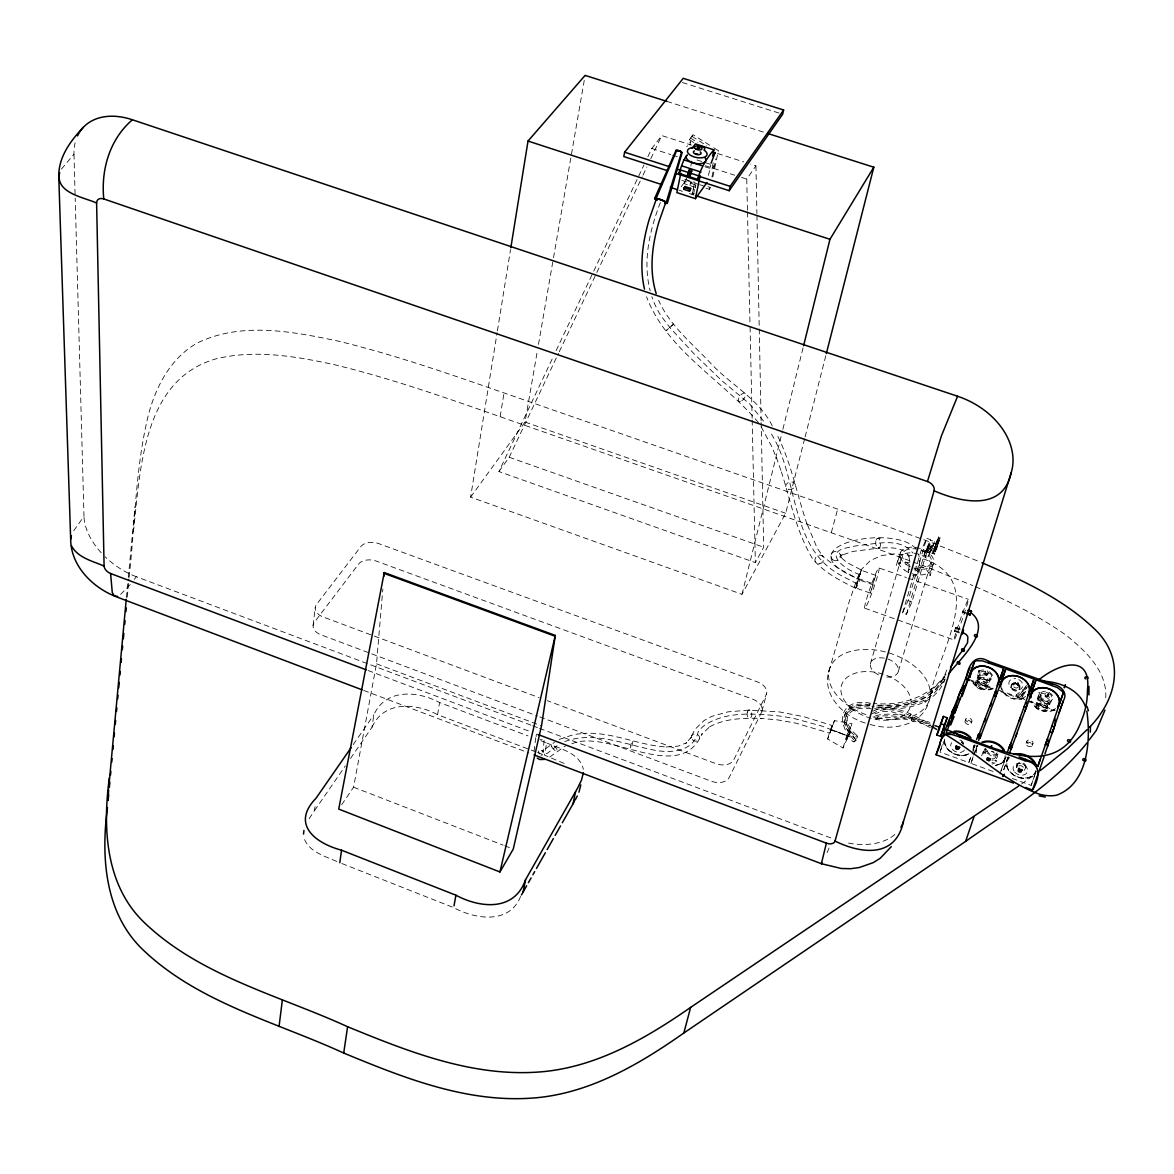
<?xml version="1.0" encoding="UTF-8"?>
<svg xmlns="http://www.w3.org/2000/svg" width="1174" height="1174" viewBox="0 0 1174 1174"><rect width="100%" height="100%" fill="white"/><g stroke="black" fill="none" stroke-linecap="round" stroke-linejoin="round"><path stroke-width="0.75" stroke-dasharray="5 3.75" d="M930.263 727.587L909.542 717.065L910.701 714.041L909.571 717.065L890.934 711.561L881.586 711.429L874.821 713.851M846.733 739.825L848.963 731.945L849.771 733.251L847.334 739.136L846.205 739.605L848.89 731.901M981.699 755.807L982.99 752.064L986.498 749.819M917.804 574.013L919.873 561.26L918.699 554.172M870.154 593.061L855.714 587.939L856.903 583.639L858.678 579.721L873.118 584.828L870.213 593.105L873.074 584.828M129.155 577.124C135.098 523.457 135.406 468.954 148.056 416.212C155.584 387.112 170.347 357.997 197.555 342.881C241.404 321.647 291.9 331.435 337.496 340.93C394.097 354.607 449.099 373.875 504.057 392.938L884.917 525.585L930.806 542.285L980.319 562.023M1105.747 697.708C1107.331 670.897 1084.981 650.381 1065.772 634.943C1037.434 615.059 1006.279 599.767 974.464 586.31M1038.741 692.366C1041.514 691.677 1035.233 697.415 1041.866 700.364C1047.399 706.675 1058.302 697.914 1049.82 693.012C1042.732 687.113 1032.357 697.943 1040.883 703.519C1047.003 710.167 1056.835 699.572 1047.179 696.05C1039.313 691.471 1032.357 703.652 1041.015 707.394C1064.099 711.224 1034.822 686.585 1036.627 706.66M341.693 804.718L353.579 787.211L376.502 663.809L382.841 588.981M126.425 597.522L128.142 579.325M128.318 577.505L135.025 506.537M127.276 597.082L128.993 578.929M133.44 531.749C140.469 469.395 142.436 379.672 216.265 358.789C255.448 349.294 296.009 356.382 334.707 364.762C390.942 378.38 445.562 397.648 500.124 416.697L878.181 549.197L923.733 565.883L972.85 585.606M1035.571 706.44C1036.833 711.738 1052.124 714.071 1046.753 704.958C1044.816 700.555 1033.502 703.754 1036.466 707.086M313.091 625.448L315.234 607.618M978.558 670.853C980.319 670.178 979.454 672.379 978.558 670.882C975.066 685.469 1003.462 681.463 988.112 670.765M309.129 818.718L314.529 810.588L315.204 805.247M944.439 739.209C943.177 750.876 958.028 758.697 968.022 754.471M350.483 758.463L372.055 727.19L373.802 714.922C385.674 688.272 417.753 690.782 439.56 702.536L528.021 735.893M804.645 438.709L785.67 513.243L741.997 594.323L470.613 497.13L497.13 332.653M497.424 330.848L510.543 249.504M535.872 751.888L437.594 714.717L439.56 702.536M918.816 570.109L919.022 568.862M919.491 565.971L919.682 564.753M500.124 416.697L504.057 392.938M470.613 497.13L525.027 422.038L537.237 351.628M538.484 344.408L553.189 259.542M553.512 257.737L585.122 75.385M564.122 763.408L544.34 755.087L546.732 742.951L539.937 740.383M689.886 145.15L690.606 141.628L686.761 146.735M695.654 187.385L684.413 183.731L685.176 180.018L698.046 184.201M686.658 177.993L684.413 183.731M690.84 166.004L692.278 158.989M690.004 185.492L690.664 182.278L692.19 182.777L691.53 185.976M692.029 193.857L694.039 193.651L692.029 193.857L694.524 183.526L696.05 184.025L695.375 187.238M692.528 193.152L694.524 183.526M693.541 194.341L695.536 184.714M708.494 175.454L710.71 164.932M704.914 166.767L711.87 168.997L713.631 160.691M705.882 188.192L709.316 189.308L710.065 185.785M711.943 176.966L715.773 158.916M712.823 176.981L718.429 150.551M912.066 555.596L894.661 553.849L881.762 555.566L870.492 560.394L861.76 569.126L857.886 576.669L849.169 601.734L829.739 668.476C819.687 694.641 844.898 718.224 868.496 723.962M535.74 737.712L534.082 750.832M544.076 740.368L543.092 752.417L542.828 750.788L554.554 742.203M741.997 594.323L782.456 431.005M782.897 429.229L803.133 347.577M1046.841 708.274C1035.659 717.886 1034.221 691.237 1047.927 702.947C1047.692 717.255 1027.323 693.878 1046.151 696.974C1060.988 708.171 1029.202 704.136 1041.514 693.599C1064.378 691.369 1041.705 712.618 1039.973 692.733M805.1 436.933L825.894 355.311M908.529 570.505L909.909 561.788L908.72 555.728M856.007 740.266C839.454 720.117 843.123 702.712 869.758 705.633C869.2 704.532 870.653 701.92 870.8 704.327M979.762 671.235C978.94 687.201 1003.359 675.402 983.959 671.249C977.472 670.926 977.164 680.098 982.946 681.859C987.026 682.989 992.793 680.23 987.041 686.262C967.185 689.285 980.818 661.96 990.768 678.748C985.353 696.123 966.114 665.922 987.437 670.501M761.926 711.385L766.49 694.01M831.295 532.673L837.678 509.032M828.727 672.174L829.739 668.476M997.093 752.769C995.831 757.098 987.041 754.075 986.674 749.672M827.655 738.989L830.282 729.817L834.494 720.631L851.972 723.683L848.259 736.392L843.064 748.014L827.655 738.989L834.494 720.631M843.064 748.014L846.792 735.276L851.972 723.683M870.374 663.736L902.366 554.422M900.487 552.44L896.026 566.103L900.443 562.757L899.313 563.212L910.907 562.39M902.557 612.931L921.179 550.43L926.668 538.279L930.586 539.629L911.919 601.939L906.416 614.296L902.557 612.931L908.074 600.589L926.668 538.279M906.416 614.296L925.127 551.809L930.586 539.629M934.592 541.596L928.37 556.711L924.143 555.243L925.259 551.545L929.485 553.027L934.592 541.596L930.38 540.128M926.007 551.164L926.418 550.254L934.783 553.174L934.387 554.084L926.007 551.164L926.8 548.992L933.609 551.369L933.198 552.279L926.389 549.902M927.034 548.874L927.416 547.612L934.225 549.975L934.621 549.08L927.827 546.702L927.034 548.874L935.399 551.78L940.139 537.604L938.584 537.061L938.173 537.956L939.743 538.499M940.139 537.604L936.412 549.491L928.062 546.585L928.854 544.413L935.634 546.791L935.238 547.686L928.443 545.323M928.37 556.711L929.485 553.027M932.816 553.541L936.544 541.64L938.099 542.183L934.387 554.084M933.227 552.631L936.544 541.64M933.844 551.237L937.556 539.35L939.127 539.893L935.399 551.78M934.24 550.342L937.556 539.35M934.856 548.948L938.584 537.061M898.418 671.102L931.378 561.92M933.286 563.916L930.057 575.862L929.911 573.704L930.146 575.187L926.286 569.273L916.938 563.931M959.114 632.903L954.477 631.26L955.797 627.312L963.531 630.056M954.477 631.26L955.797 627.312M965.41 613.371L962.342 612.285L963.649 608.367L963.34 609.101M940.535 750.333L943.309 741.719M965.072 721.232L965.791 719.06M971.147 723.433A3.229 2.025 19 0 0 967.229 720.146A3.229 2.025 19 0 0 965.953 723.433A3.229 2.025 19 0 0 971.147 723.433L971.867 721.262A3.229 2.025 19 0 0 967.948 717.974A3.229 2.025 19 0 0 966.672 721.262A3.229 2.025 19 0 0 971.867 721.262M944.674 740.222L939.978 752.05L968.829 762.586L971.015 756.012M973.202 749.423L975.403 742.848M993.087 771.465L970.913 763.364L973.114 756.775M973.657 755.131L976.959 745.255M1001.04 770.672L1005.575 757.509A15.453 11.593 21.6 0 1 995.567 765.389M1008.246 756.643L1003.154 771.435L1008.231 757.538M1012.296 778.479L1031.154 785.377L1035.938 771.523M1026.105 743.333L1026.854 741.161M1032.239 745.549L1033.003 743.377A3.273 2.04 20.2 0 0 1029.246 740.06A3.273 2.04 20.2 0 0 1027.602 743.215A3.273 2.04 20.2 0 0 1032.929 743.553M1025.812 767.576L1024.198 770.379M1048.015 695.844L1048.499 694.465A1.614 1.233 20.2 0 0 1046.724 692.645A1.614 1.233 20.2 0 0 1045.785 694.553A1.614 1.233 20.2 0 0 1048.455 694.568M1044.977 694.773L1045.476 693.379M1017.198 764.45L1016.684 767.635M1031.154 785.377L1037.258 768.207M898.448 559.25L897.494 561.862M1008.143 757.303C999.866 771.964 1024.066 785.509 1034.426 774.268M999.91 773.959L1006.147 756.79M976.416 747.559L975.755 751.404A15.453 11.593 21.6 0 1 977.81 745.226M1017.755 685.146A1.6 1.233 21 0 0 1016.009 683.224A1.6 1.233 21 0 0 1015.099 685.146A1.6 1.233 21 0 0 1017.755 685.146L1018.298 683.679M1019.311 689.05C1022.686 683.532 1011.915 679.599 1011.019 686.071M1014.776 683.972L1015.29 682.593M660.36 202.544C649.589 230.339 642.501 261.406 650.205 290.903M970.913 763.364L973.495 756.54M974.141 754.838L977.384 746.312M1005.282 758.609L1001.818 763.217L995.479 765.551M974.758 745.71L973.026 750.025M968.829 762.586L971.412 755.777M972.057 754.075L975.301 745.563M976.137 685.146C977.751 681.052 984.414 681.683 986.057 685.469M987.73 674.302L988.259 672.937M984.737 673.23L985.265 671.866M847.261 737.331L846.278 739.532M847.643 736.7L849.888 732.283M1036.745 706.88C1038.021 702.83 1046.372 703.255 1046.856 708.113M962.342 612.285L962.636 611.551L967.244 613.18M829.049 848.054L826.173 854.76M938.099 542.183L937.703 543.078L936.133 542.535M924.143 555.243L929.28 543.811L933.477 545.279M928.062 546.585L928.473 545.675L936.823 548.596M761.148 422.537L763.687 547.216L755.366 562.61L498.921 471.552L552.998 357.234M556.138 350.6L592.987 272.72M593.765 271.077L643.939 165.035M647.857 156.744L651.775 148.452L661.769 135.582L691.413 145.092M498.921 471.552L509.193 457.258L558.486 353.33M559.264 351.686L596.04 274.144M596.832 272.5L642.207 176.819M643 175.161L646.903 166.913M650.822 158.666L661.769 135.582M1022.481 696.534L1026.648 689.622M1019.516 695.36L1026.458 685.337M1020.998 695.947L1027.485 686.541M73.713 530.751L83.985 516.399L75.195 198.098M946.802 670.031C934.137 702.903 908.559 707.614 876.112 705.471M1035.116 773.373L1036.128 771.333A15.541 11.637 20.9 0 1 1015.026 775.765A15.541 11.637 20.9 0 1 1009.332 757.01M693.863 142.568L689.402 139.75L692.953 134.672L712.251 146.838M689.402 139.75L692.953 134.672M520.61 896.408C509.369 924.686 475.338 919.33 453.692 907.634L341.487 863.36M875.819 575.407L872.869 583.698L875.819 575.407L861.29 570.3L858.047 578.753L861.731 570.182L846.586 562.346L842.081 558.457L840.555 555.126L839.953 556.814L842.36 554.612L840.863 555.478L852.94 551.442L880.133 547.935L878.123 548.082C888.292 547.862 903.349 545.925 909.146 556.579L908.28 554.832M998.003 754.06L995.537 755.953L991.839 755.983M61.43 169.1L73.977 154.205A67.901 46.534 42.2 0 1 75.121 142.729M855.875 740.545C853.601 743.846 850.945 740.148 850.211 737.228C834.171 717.725 844.532 697.958 870.286 703.211M314.529 810.588L345.347 765.903M353.198 744.639L373.802 714.922M747.442 210.131L746.737 179.094L755.939 165.813L750.7 164.14M372.055 727.19C383.825 700.555 415.831 702.918 437.594 714.717M571.709 743.861C608.279 727.88 679.907 785.773 701.964 733.779L701.274 734.939L709.756 726.662L708.612 727.396C724.373 718.224 743.377 718.048 761.104 718.341L760.268 718.327L777.834 719.926L795.811 723.155L829.857 733.192L832.601 725.679L804.102 716.742L779.316 711.914L748.924 710.094L728.012 711.855L711.679 716.404L704.195 720.44L694.861 729.45L690.356 738.666L691.031 737.492L685.631 743.45L686.79 742.702L678.234 746.121L666.494 747.002L667.331 747.046C639.023 745.695 612.667 731.637 584.006 733.398M832.527 725.503L829.813 733.163M709.316 189.308L710.578 187.547L707.13 186.431M711.87 168.997L714.364 165.563L703.945 162.203M681.155 186.769L686.526 179.461M134.262 579.398L136.316 576.713L530.971 725.136M861.334 570.3L858.429 578.591L861.672 570.124M130.211 584.579L119.689 595.35M996.447 758.712L997.548 756.1L996.344 752.842M985.133 748.22L983.474 752.24L984.692 755.968M986.116 749.1L984.795 752.182L986.16 755.792M946.068 674.111C929.221 697.165 901.955 706.44 873.588 703.358M944.762 679.951C927.886 702.448 898.741 709.434 871.93 706.543M943.72 678.763L931.305 690.62A72.245 51.23 25 0 1 923.571 696.314C909.072 704.547 891.829 705.677 875.511 705.134M976.005 684.912C974.215 681.111 978.074 676.958 982.007 677.369C985.911 676.415 990.43 684.281 989.447 678.66C984.722 668.784 970.737 680.861 982.271 685.117C993.336 687.935 984.692 673.524 977.942 680.157C972.175 686.893 988.816 691.926 985.881 685.102M557.107 745.71L547.231 753.429L541.023 755.293M1025.724 691.398C1012.003 704.312 1017.755 692.205 1027.485 688.096M855.787 587.983L858.678 579.721M858.429 578.591L872.913 583.698M1026.281 687.025L1016.214 694.964L1017.11 696.197M872.253 713.719C891.081 702.331 913.401 717.358 930.424 725.752M1021.556 783.997L1034.558 774.679M995.068 762.939L992.074 764.098M549.799 756.951L565.486 745.901M559.22 739.385L574.335 734.381L584.388 733.368M873.06 711.136C892.343 701.964 913.445 715.318 930.439 723.918M993.365 762.425L991.927 762.792M564.767 741.542C593.134 731.094 622.998 743.7 650.88 749.438C667.962 753.503 692.983 753.106 698.09 732.165A89.767 46.828 24.4 0 1 704.268 725.459C725.914 711.062 753.957 713.543 778.597 715.92A120.423 54.826 20.3 0 1 796.779 719.192L821.947 726.134L848.332 736.069M876.655 718.826C894.617 714.57 913.137 721.188 930.366 725.884M875.745 715.656C893.796 711.253 912.477 717.681 929.837 722.333M987.495 750.934L983.739 753.268L983.284 757.406M975.843 685.337L974.948 684.97M915.999 548.772C893.957 522.914 779.536 546.321 858.121 578.767M880.309 538.191L877.286 538.411M993.248 760.136L991.942 760.15M869.494 707.13C844.752 704.268 837.209 720.968 856.404 737.169M869.567 705.501C843.064 702.199 835.096 721.423 855.23 738.329M871.181 708.744C846.777 705.266 838.779 720.44 857.563 735.995M876.479 707.13C901.926 708.817 933.183 705.779 943.793 678.411A385.732 261.332 21.3 0 1 944.894 676.503M874.454 708.744C900.913 710.431 933.932 708.098 945.085 679.364A1.629 1.13 29 0 1 942.825 679.086A1.629 1.13 29 0 1 942.766 677.251A1.629 1.13 29 0 1 945.041 678.029M748.924 710.094L749.893 710.109M760.503 710.255L761.339 710.27M991.957 758.859C996.022 759.446 997.68 755.249 994.613 752.872M870.257 704.84C841.127 699.469 837.957 722.318 854.628 740.867M993.776 752.182L991.399 751.419M870.081 724.373C892.064 731.651 923.835 725.312 929.529 699.44C935.957 654.167 991.766 579.677 920.768 558.09M930.512 724.211C914.355 719.486 897.494 714.511 880.485 716.155A25.637 10.61 13.2 0 0 876.2 717.241M682.388 82.518L779.198 113.115M666.861 101.375L764.245 132.354M717.578 153.5L743.729 161.895M697.004 159.972L702.213 161.645M651.775 148.452L670.78 154.586M672.497 155.144L677.677 156.817M705.31 165.725L734.66 175.19M741.557 177.421L746.737 179.094M684.765 179.182L695.081 182.528M699.645 184.714L704.473 186.284M681.756 180.356L695.536 184.832M678.998 190.173L682.461 191.303M689.402 193.563L694.612 195.266M830.282 729.817L846.792 735.276M937.16 540.245L938.73 540.788M927.445 547.964L935.795 550.885M921.179 550.43L925.127 551.809M525.027 422.038L785.67 513.243M879.091 567.981A21.381 1.658 -70.6 0 1 869.215 599.811A21.381 1.658 -70.6 0 1 867.366 596.407A21.381 1.658 -70.6 0 1 879.091 567.981L906.475 577.564M908.192 578.166L968.374 599.327M509.193 457.258L763.687 547.216M908.074 600.589L911.919 601.939M955.475 628.061L960.127 629.704M954.785 630.511L962.519 633.256M864.856 608.235L954.124 639.977M991.194 755.821L986.806 752.798L985.25 748.645M968.829 679.364L993.409 688.184M998.707 690.077L1025.063 699.528M1028.747 700.849L1055.221 710.343M971.338 681.125L993.718 689.138M1000.6 691.618L1024.697 700.247M1026.428 700.863L1053.959 710.74M370.823 634.782L323.202 616.996A14.015 9.069 6.5 0 1 316.554 604.405L360.932 546.468A13.56 8.526 7.4 0 1 378.762 543.621L757.171 681.786A14.044 9.084 15.2 0 1 766.182 694.773L733.75 759.842A14.514 9.715 15.1 0 1 715.758 763.599L547.289 700.673M374.242 636.059L539.071 697.605M368.372 652.597L321.016 634.826A13.941 9.098 6.4 0 1 314.412 622.22L358.628 564.019A13.486 8.556 7.3 0 1 376.37 561.128L752.681 699.146A13.971 9.113 15.2 0 1 761.603 712.148L729.215 777.423A14.426 9.744 15.2 0 1 711.297 781.224L538.91 716.566M371.776 653.874L537.281 715.949M376.502 663.809L541.508 725.826M532.688 725.781L537.824 727.719M539.541 728.364L832.953 838.72M368.064 670.501L529.43 731.285M537.56 752.534L544.34 755.087M363.691 690.429L528.916 752.974M546.732 742.951C560.042 748.88 579.765 752.857 583.375 769.337M353.579 787.211L503.059 845.133M504.761 845.794L509.854 847.775M336.791 861.496C324.684 856.037 308.351 851.678 303.831 837.59M991.957 751.316L993.659 752.152M831.867 729.788L848.259 736.392M859.867 574.438C847.584 571.386 820.391 552.338 848.347 547.51A76.589 12.122 0.4 0 1 858.942 545.411C876.347 544.09 900.091 536.929 912.77 552.895M857.211 583.86L842.418 576.258A31.947 5.503 27.5 0 1 834.846 571.709C788.869 541.566 798.247 474.12 769.865 431.577M859.207 579.648A4.667 1.071 -64.8 0 0 855.391 585.518A4.667 1.071 -64.8 0 0 857.02 586.413A4.667 1.071 -64.8 0 0 859.207 579.648L837.311 567.746L822.079 555.698L823.165 556.784L817.06 547.92L806.494 522.503L806.964 523.824C796.588 493.77 791.203 461.837 776.352 433.441M855.2 588.071C839.645 580.338 823.253 572.149 812.276 558.237C796.442 531.807 790.601 500.99 781.444 471.933M1016.273 694.949L1017.33 696.035M713.733 147.777L718.18 150.595M691.956 136.375L706.792 145.737M690.4 138.048L697.84 142.744M855.993 739.928L853.278 741.821M1017.579 696.343L1018.284 697.341M758.448 422.596C722.788 379.994 667.17 351.011 646.536 296.787M763.555 421.07L749.599 403.9L721.438 380.317L694.318 354.108L669.752 327.458L660.698 315.395A84.601 81.901 64.3 0 1 651.849 296.67M986.938 684.413C985.294 678.983 974.126 681.36 975.623 684.691C976.9 690.87 989.579 691.633 986.996 684.559M761.163 426.822L771.391 445.782L776.762 458.594M772.301 425.913C759.064 399.277 731.666 385.351 711.84 364.498C693.056 344.202 670.016 326.123 658.614 300.28M539.277 753.884L538.455 750.89M776.322 457.332L781.884 473.225M830.957 556.021L831.265 557.767M73.977 154.205L75.136 196.278M747.486 211.966L750.025 325.183M750.069 327.018L752.123 418.326M752.167 420.16L755.366 562.61M755.939 165.813L756.907 213.492M756.936 215.326L759.211 327.179M759.255 329.013L761.119 420.703M914.164 569.008A4.975 3.405 16.7 0 1 917.98 573.499A4.975 3.405 16.7 0 1 912.785 575.686M908.412 572.266A4.975 3.405 16.7 0 1 909.835 569.214M961.374 741.836A4.535 3.405 22.4 0 1 963.091 744.169M959.862 739.943A4.535 3.405 22.4 0 1 963.575 743.92M974.097 745.343A15.394 11.564 22.4 0 1 972.747 750.494M968.11 754.31A15.394 11.564 22.4 0 1 952.143 752.637A15.394 11.564 22.4 0 1 944.336 740.148M993.204 688.727A14.88 11.417 21.8 0 1 971.5 680.949M993.028 688.111A14.411 11.05 21.8 0 1 971.485 679.423M968.858 753.679A14.895 11.197 22.4 0 1 952.319 752.666A14.895 11.197 22.4 0 1 944.85 739.488M973.51 745.578A14.895 11.197 22.4 0 1 973.07 748.704M964.441 750.069A7.44 5.577 22.4 0 1 954.609 751.184A7.44 5.577 22.4 0 1 951.659 742.702M961.491 742.188A7.44 5.577 22.4 0 1 963.663 744.081M1054.736 709.786A15.027 11.491 20.2 0 1 1031.095 701.304M1055.543 708.509A14.543 11.109 20.2 0 1 1031.638 700.981M1035.835 770.467A15.042 11.256 20.9 0 1 1015.73 776.043A15.042 11.256 20.9 0 1 1009.625 757.597M1016.933 767.444A4.593 3.434 20.9 0 1 1019.047 763.54A4.593 3.434 20.9 0 1 1024.667 765.36A4.593 3.434 20.9 0 1 1024.462 769.865M1023.405 763.115A4.579 3.434 20.9 0 1 1024.476 769.102M1017.154 766.108A4.579 3.434 20.9 0 1 1021.409 762.469M1018.9 766.006A2.92 2.187 20.9 0 1 1023.39 767.444M1023.743 698.295A14.939 11.447 21 0 1 1001.011 688.081M1005.164 755.616A14.954 11.226 21.6 0 1 995.303 765.287M976.269 752.769A14.954 11.226 21.6 0 1 978.118 745.769M1025.709 696.446A14.47 11.08 21 0 1 1011.709 697.767A14.47 11.08 21 0 1 1001.554 687.788M1018.783 679.585A7.205 5.518 21 0 1 1020.646 689.109A7.205 5.518 21 0 1 1009.332 685.528A7.205 5.518 21 0 1 1015.642 678.601M894.867 834.479A63.235 41.237 23.9 0 1 847.657 842.917M136.316 576.713A59.126 36.643 36.6 0 1 105.19 556.843M101.213 552.763A59.126 36.643 36.6 0 1 83.985 516.399M542.168 739.649A4.402 3.214 14.5 0 1 540.011 739.649M536.21 736.582A4.402 3.214 14.5 0 1 537.046 734.043M865.898 714.628A52.243 32.931 17.2 0 1 842.125 654.769A52.243 32.931 17.2 0 1 927.24 681.463A52.243 32.931 17.2 0 1 873.133 716.888M878.504 674.859A14.514 9.069 17.1 0 1 874.747 658.908A14.514 9.069 17.1 0 1 897.596 666.538A14.514 9.069 17.1 0 1 884.037 676.708M909.571 564.723A14.998 8.849 16.6 0 1 907.913 549.344A14.998 8.849 16.6 0 1 930.923 558.398A14.998 8.849 16.6 0 1 915.206 566.939M632.933 741.293C630.027 756.936 629.015 743.538 632.933 741.293M911.435 720.631L912.081 717.534L911.45 720.513M673.582 324.083L665.937 330.863L673.582 324.127M840.76 555.053L840.437 556.065L840.76 555.053M542.843 750.846L541.463 750.67L543.518 751.771L542.77 750.846M841.391 557.694L840.217 554.407L841.391 557.694M930.057 690.65A1.629 1.086 46.4 0 0 932.42 691.809A1.629 1.086 46.4 0 0 931.437 689.387A1.629 1.086 46.4 0 0 930.057 690.65M856.242 738.285A1.658 0.836 -43 0 0 857.622 736.054A1.658 0.836 -43 0 0 855.318 737.155A1.658 0.836 -43 0 0 856.242 738.285M923.733 700.276A1.644 0.851 56 0 0 925.684 702.081A1.644 0.851 56 0 0 925.097 699.689A1.644 0.851 56 0 0 923.733 700.276M874.879 716.83A1.644 1.262 67.7 0 0 876.787 718.782A1.644 1.262 67.7 0 0 876.949 716.111A1.644 1.262 67.7 0 0 874.879 716.83M1019.883 696.387A1.6 0.998 23.3 0 0 1022.451 696.622A1.6 0.998 23.3 0 0 1020.661 694.847A1.6 0.998 23.3 0 0 1019.883 696.387M741.807 400.818A5.063 2.421 -52.8 0 0 745.197 393.422A5.063 2.421 -52.8 0 0 738.93 397.707A5.063 2.421 -52.8 0 0 741.807 400.818M788.84 489.323A4.901 3.654 -14.7 0 0 795.282 484.51A4.901 3.654 -14.7 0 0 787.461 483.13A4.901 3.654 -14.7 0 0 788.84 489.323M819.76 563.769A4.696 4.094 -43.6 0 0 822.945 556.476A4.696 4.094 -43.6 0 0 815.328 558.237A4.696 4.094 -43.6 0 0 819.76 563.769M832.894 559.881A4.799 4.711 1 0 0 840.511 556.608A4.799 4.711 1 0 0 833.834 551.765A4.799 4.711 1 0 0 832.894 559.881M875.848 540.935A4.931 2.421 84.9 0 0 878.607 548.126A4.931 2.421 84.9 0 0 880.03 540.568A4.931 2.421 84.9 0 0 875.848 540.935M957.94 631.289A21.543 0.895 -70.6 0 0 968.433 599.4A21.543 0.895 -70.6 0 0 957.338 628.295A21.543 0.895 -70.6 0 0 957.94 631.289M1014.732 772.184A7.514 5.621 20.9 0 0 1027.177 772.389A7.514 5.621 20.9 0 0 1019.047 763.452A7.514 5.621 20.9 0 0 1014.732 772.184M1012.223 688.419A4.402 3.375 21 0 0 1019.531 688.419A4.402 3.375 21 0 0 1014.747 683.121A4.402 3.375 21 0 0 1012.223 688.419M1011.885 689.314A4.402 3.375 21 0 0 1019.193 689.329A4.402 3.375 21 0 0 1014.409 684.031A4.402 3.375 21 0 0 1011.885 689.314M1013.749 686.878A2.803 2.143 21 0 0 1018.401 686.878A2.803 2.143 21 0 0 1015.349 683.517A2.803 2.143 21 0 0 1013.749 686.878M985.588 673.04A1.585 1.218 21.7 0 0 988.214 673.04A1.585 1.218 21.7 0 0 986.483 671.117A1.585 1.218 21.7 0 0 985.588 673.04M985.059 674.404A1.6 1.218 21.8 0 0 987.686 674.404A1.6 1.218 21.8 0 0 985.955 672.482A1.6 1.218 21.8 0 0 985.059 674.404M1015.613 683.767A1.6 1.233 21 0 0 1018.269 683.782A1.6 1.233 21 0 0 1016.523 681.859A1.6 1.233 21 0 0 1015.613 683.767M1045.286 695.947A1.614 1.233 20.2 0 0 1047.971 695.947A1.614 1.233 20.2 0 0 1046.225 694.025A1.614 1.233 20.2 0 0 1045.286 695.947M1026.839 745.373A3.258 2.04 20.2 0 0 1032.166 745.725A3.258 2.04 20.2 0 0 1028.497 742.232A3.258 2.04 20.2 0 0 1026.839 745.373M551.795 746.869A4.344 1.379 48.7 0 0 557.063 751.301A4.344 1.379 48.7 0 0 553.981 745.754A4.344 1.379 48.7 0 0 551.795 746.869M692.264 739.547A4.241 3.61 20.9 0 0 699.381 739.18A4.241 3.61 20.9 0 0 694.788 733.823A4.241 3.61 20.9 0 0 692.264 739.547M747.398 712.031A4.138 2.363 88.3 0 0 749.526 718.283A4.138 2.363 88.3 0 0 751.492 712.119A4.138 2.363 88.3 0 0 747.398 712.031M904.259 569.933A17.375 10.287 16.6 0 0 931.833 568.891A17.375 10.287 16.6 0 0 909.454 552.881A17.375 10.287 16.6 0 0 904.259 569.933M905.932 564.239A17.405 10.273 16.6 0 0 933.535 563.226A17.405 10.273 16.6 0 0 911.127 547.216A17.405 10.273 16.6 0 0 905.932 564.239M851.297 708.171A36.086 22.878 17.3 0 0 909.967 707.951A36.086 22.878 17.3 0 0 866.735 671.557A36.086 22.878 17.3 0 0 851.297 708.171"/><path stroke-width="1.5" d="M83.134 127.526C70.528 140.821 58.656 156.905 58.744 176.041L70.66 539.204C70.778 565.765 92.335 587.352 115.888 596.612L361.988 689.784M666.113 202.764L681.566 152.297L680.788 151.622M667.375 203.219L682.167 152.517L680.597 151.519M695.595 153.545L698.222 154.396M1090.323 732.18L1090.426 726.486M996.447 760.987L995.244 760.488M108.008 800.477L108.639 789.955M108.844 786.448L126.249 599.342M383.927 576.214L384.236 572.56L555.302 635.428L541.508 725.826L513.258 849.096L499.933 871.959L338.728 809.091L384.236 572.56M109.373 777.687C102.564 827.846 105.352 885.255 144.285 922.559C200.402 976.21 278.81 995.288 347.607 1026.722C407.084 1051.126 469.453 1075.971 534.977 1072.258C592.753 1069.265 644.262 1039.636 690.635 1007.38L1018.68 786.066M107.48 807.448C100.964 856.609 104.574 912.506 142.289 949.135C197.716 1002.655 275.523 1021.732 343.703 1053.049C402.579 1077.365 464.39 1102.122 529.342 1098.277C586.809 1095.137 637.878 1065.317 683.826 1033.017L965.6 841.42C1007.938 811.293 1054.252 783.939 1087.036 742.834M108.14 800.36L108.654 794.915M109.329 787.651L109.842 782.207M110.532 774.957L110.87 771.318M111.721 762.249L112.073 758.609M112.924 749.54L113.262 745.916M114.113 736.832L114.465 733.207M115.316 724.138L115.654 720.498M116.505 711.429L116.857 707.79M117.708 698.721L118.046 695.096M118.735 687.832L119.249 682.388M119.924 675.123L120.276 671.499M121.127 662.415L121.465 658.79M122.316 649.721L122.668 646.082M123.343 638.832L123.857 633.388M124.723 624.304L125.06 620.679M125.912 611.61L126.249 607.971M303.508 834.068L303.963 830.414M279.06 1026.458L282.347 1000.028M339.8 862.699L341.517 850.196C314.881 843.049 290.785 824.119 316.114 798.129L351.129 747.603M1064.319 687.597L1065.449 684.765L1064.348 687.612M343.703 1053.049L347.607 1026.722M510.837 247.699L528.021 141.056L585.122 75.385L666.861 101.375M454.015 905.858L455.908 895.204L341.517 850.196M1048.279 744.081L1047.736 746.15M580.807 784.922L578.943 792.201M583.375 772.771L581.512 780.035L577.784 787.739L525.541 879.752C514.491 911.523 480.43 908.368 455.908 895.204M675.622 173.341L729.186 190.702L782.662 114.201L783.616 110.004L683.224 78.32L624.612 152.209L623.79 156.553L666.993 170.553M980.936 734.484L979.982 738.167L977.913 737.331L978.822 733.691L976.563 739.605M521.432 894.97L523.076 892.108L525.541 879.752M690.928 174.016A1.702 0.836 11.4 0 0 688.668 173.503A1.702 0.836 11.4 0 0 688.184 174.574L687.142 175.983L678.821 173.297C681.346 167.31 682.681 160.809 686.717 155.511M680.817 173.194L676.855 192.609L695.39 198.655L707.012 182.469M683.811 189.337L684.97 186.519L690.635 188.354L690.283 190.085L689.476 191.186L683.811 189.337L684.97 186.519M687.142 175.983L688.933 170.934A1.702 0.836 11.4 0 1 689.593 169.834A1.702 0.836 11.4 0 1 691.882 170.582A1.702 0.836 11.4 0 1 690.987 171.595L689.197 176.658L697.517 179.358L700.188 175.689L695.39 198.655M688.184 174.574L688.933 170.934M690.488 174.031L690.987 171.595M689.476 191.186L690.635 188.354M697.517 179.358C700.878 168.572 706.176 158.666 713.895 149.846L695.39 143.903L692.132 148.247M562.317 822.769L573.015 803.867L575.583 791.687M711.077 163.186L715.171 152.517L712.589 156.069L713.895 149.846M729.186 190.702L730.125 186.343L783.616 110.004M977.913 737.331L978.338 736.421M1054.81 725.062L1053.709 728.775M70.66 539.204L71.467 535.682M979.967 738.226L995.978 696.167M499.933 871.959L555.302 635.428M803.574 345.802L829.959 239.291L873.808 167.207L767.723 133.469M952.129 712.163L952.642 710.622L952.378 711.679M826.349 353.535L873.808 167.207M683.826 1033.017L690.635 1007.38M991.722 746.517C992.25 742.951 989.08 751.243 991.458 747.266M59.683 172.637C54.84 192.771 83.237 197.115 96.606 202.97A8.365 5.65 41.9 0 1 103.767 198.934L927.46 481.516A8.908 6.574 23 0 1 934.078 490.776C960.875 502.443 1002.889 511.703 1011.166 472.784A72.157 54.107 22.7 0 0 957.588 396.254L132.413 119.777A67.901 46.534 42.2 0 0 77.513 135.891M970.37 613.342L971.529 611.302M1011.166 472.784L903.422 821.58C895.777 858.018 861.599 854.202 835.022 841.054A7.792 4.989 24.1 0 1 826.393 843.152L821.36 863.697L841.215 868.481L850.636 868.716L859.353 867.513L873.192 862.655L880.192 858.311L891.301 846.63M927.46 481.516L941.328 436.126L957.588 396.254M1047.986 745.343L1045.432 744.345M835.022 841.054L934.078 490.776M1009.082 748.176L1010.036 745.006L1007.263 752.578M1012.12 745.828L1009.391 753.356M966.936 613.914L970.003 615L971.324 611.067L968.256 609.996M936.837 735.012L943.368 716.419L947.154 717.784L940.623 736.392L936.837 735.012L939.699 727.895M940.213 726.251L943.368 716.419M940.623 736.392L947.154 717.784M1013.558 783.102L936.104 754.765L941.46 738.784L944.762 734.939M1044.919 753.884L1063.248 701.039C1068.575 692.543 1060.254 685.249 1052.183 683.972L988.713 661.358C974.435 652.524 967.64 666.685 966.173 679.276L969.621 680.509M999.94 679.629L1003.741 668.27L982.462 660.859L974.89 660.713L962.122 696.27M999.793 686.834L1005.766 668.989L1033.971 679.042L1028.38 695.257M965.6 841.42L973.98 816.796M1025.606 787.505L1032.489 790.029L1044.053 756.834M1029.862 697.605L1036.011 679.775L1057.363 687.568L1063.497 692.322L1037.875 766.49L1032.386 761.985L1019.135 756.892M1037.743 766.329L1040.135 759.402M1052.462 732.4L1053.65 728.966M1053.005 730.8L1053.357 729.788M656.383 198.876L649.281 219.156C642.633 241.727 639.214 265.955 644.482 289.186M665.585 202.941L658.996 221.666C652.142 244.838 648.826 270.152 656.207 293.632M995.082 692.264L1003.741 668.27M997.137 692.998L1005.766 668.989M1025.416 703.138L1033.971 679.042M1025.122 703.96L1009.214 747.838M1032.489 790.029C1039.562 778.553 1042.028 763.085 1025.093 760.752L1025.621 759.255M1051.684 685.367L1052.183 683.972M958.85 695.287L959.158 694.406M994.892 692.807L978.94 734.821M996.931 693.541L996.051 695.991M1027.089 704.958L1026.399 706.88M1058.684 705.853L1063.497 692.322M959.202 694.304L960.479 691.134M1059.124 712.589L1063.248 701.039M958.674 695.8L957.808 698.075M1045.33 744.698L1047.34 739.062M1036.011 679.775L1025.005 711.151M1011.313 748.601L1026.34 707.071L1024.212 706.499M1015.686 736.92L1016.933 733.486M1009.875 746.473L1011.122 743.039M1019.223 720.719L1020.47 717.285M1011.24 748.777L1010.975 749.511L1012.076 745.974L1009.963 745.211M978.661 740.368L980.921 734.454M984.37 721.716L985.676 718.312M990.21 706.396L991.502 702.977M994.099 696.167L996.036 691.06M945.906 734.44L951.806 734.469L959.275 736.817L959.848 735.35L967.89 738.27M988.185 662.723L988.713 661.358M952.569 710.842L955.284 711.752L974.89 660.713M950.72 725.004L954.066 716.551M939.89 743.01L969.929 667.683M936.104 754.765L940.11 744.698M947.462 726.251L949.472 721.218M950.808 717.857L954.154 709.463M955.489 706.117L958.82 697.723M961.506 691.016L963.502 685.983M955.166 712.031L954.697 713.161L956.737 706.352L946.097 733.119L951.234 732.781M971.324 611.067L971.015 611.801L967.948 610.729M970.003 615L970.296 614.266L967.244 613.18M952.686 710.519L953.127 709.566M1104.939 710.167L1096.355 730.345L1089.105 740.06M655.855 199.052L676.664 150.536L677.706 150.492M654.593 198.597L676.063 150.316L677.912 150.536M575.231 799.92L577.256 796.016M970.942 612.256L971.47 611.361M573.015 803.867L574.482 801.226M523.076 892.108L526.642 885.798M528.417 882.643L531.103 877.917M532.879 874.777L534.669 871.622M536.445 868.466L545.367 852.706M547.157 849.565L553.394 838.529M555.185 835.374L560.526 825.924M1003.227 775.647L1002.743 776.484L1004.298 774.238M689.197 176.658L690.239 175.234M678.821 173.297L680.627 170.876M1089.677 727.088C1117.193 698.985 1125.646 658.805 1094.931 629.381C1062.998 598.711 1022.099 580.088 981.948 562.728M822.211 863.051L821.639 863.8L534.023 754.911M962.988 650.088L967.552 642.794L967.875 637.115A5.577 4.006 36.4 0 0 966.055 634.474L962.724 632.404M132.413 119.777C109.608 139.295 100.876 169.731 103.767 198.934M948.93 673.509C960.244 658.908 993.292 629.469 970.81 612.667M1087.095 729.597L1067.753 748.469L1040.325 770.54M1039.225 679.541C1058.185 663.97 1091.864 652.641 1087.432 690.635A173.018 113.819 17.7 0 1 1082.164 718.811C1059.021 786.741 988.831 745.108 944.366 728.849M544.531 759.417L539.791 759.505L537.266 758.169M117.649 596.377L114.406 596.04L112.278 592.562L110.591 573.514A7.279 4.432 36.5 0 1 104.09 566.059C92.526 561.069 77.807 557.797 71.453 545.793M1042.806 681.169C1059.829 681.903 1079.244 689.402 1085.422 706.704M1039.137 795.855L1045.33 797.058M952.995 733.134L954.873 733.647M677.882 150.389L678.777 150.786M678.161 150.463L678.998 150.859M683.547 159.752L702.243 165.783M682.27 166.018L700.937 172.064M679.57 169.658L687.891 172.343M689.945 173.018L698.281 175.718M624.612 152.209L669.591 166.752M676.503 168.997L679.966 170.113M698.985 176.276L730.125 186.343M684.163 187.605L689.842 189.454M528.021 141.056L661.637 184.538M670.31 187.356L677.251 189.616M696.343 195.823L829.959 239.291M934.9 725.62L939.523 727.161M956.825 734.278L958.835 734.983M678.968 150.712L680.7 151.417M1001.466 674.214L1003.506 674.947M1031.799 685.044L1033.839 685.777M1000.16 677.824L1002.2 678.557M1030.493 688.668L1032.548 689.402M995.185 691.985L997.225 692.719M1025.518 702.859L1027.573 703.593M993.864 695.61L995.919 696.343M959.701 692.953L962.181 693.849M1051.757 726.09L1054.296 727M957.661 698.442L960.2 699.366M1049.805 731.666L1052.388 732.591M978.793 733.911L980.892 734.675M978.382 734.821L980.481 735.584M1009.596 746.15L1011.709 746.928M1009.273 747.647L1011.372 748.41M940.506 723.522L944.307 724.901M959.275 736.817L1025.093 760.752M383.649 573.206L554.803 636.117M679.262 150.815L680.142 151.167M110.591 573.514L366.361 669.855M538.015 734.513L826.393 843.152M680.172 151.314L680.964 151.549M931.642 726.427L936.764 729.45M676.811 151.035L676.063 150.316M942.194 732.752C975.873 751.316 1003.036 781.312 1039.621 794.284A45.654 28.147 38.8 0 0 1056.6 795.194C1088.401 783.572 1090.925 739.958 1086.845 711.077M1087.021 706.454L1088.401 710.725M96.606 202.97L104.09 566.059M1088.944 686.423L1088.958 694.92M700.247 151.916A3.904 1.908 11.4 0 1 699.792 154.513A3.904 1.908 11.4 0 1 694.48 153.603A3.904 1.908 11.4 0 1 694.436 150.918M697.796 146.178A4.226 2.069 11.4 0 1 702.859 146.75A4.226 2.069 11.4 0 1 704.532 149.421L704.033 150.111A10.008 4.901 11.4 0 1 703.197 157.551A10.008 4.901 11.4 0 1 688.536 153.691A10.008 4.901 11.4 0 1 694.083 147.498M704.972 157.786A9.994 4.916 11.4 0 1 695.815 163.48A9.994 4.916 11.4 0 1 687.304 154.909M975.051 636.66A1.6 1.145 26.4 0 1 974.992 634.694A1.6 1.145 26.4 0 1 977.34 635.794A1.6 1.145 26.4 0 1 975.858 637.042M957.382 663.075A1.614 1.042 39.8 0 1 958.175 661.666A1.614 1.042 39.8 0 1 960.009 663.31A1.614 1.042 39.8 0 1 958.586 664.161M962.093 650.748A1.614 1.086 38.8 0 1 962.225 648.796A1.614 1.086 38.8 0 1 964.382 650.279A1.614 1.086 38.8 0 1 962.841 651.262M1067.797 741.41A1.673 1.189 38 0 1 1068.472 739.635A1.673 1.189 38 0 1 1070.527 741.278A1.673 1.189 38 0 1 1068.927 742.306M1085.803 678.924A1.614 1.145 -5.9 0 1 1085.084 677.339A1.614 1.145 -5.9 0 1 1087.432 676.884A1.614 1.145 -5.9 0 1 1087.667 678.557M1083.485 760.752A1.644 1.203 15.5 0 1 1083.309 758.8A1.644 1.203 15.5 0 1 1085.818 759.446A1.644 1.203 15.5 0 1 1084.805 761.09M950.47 667.228A385.732 261.332 21.3 0 1 962.944 650.073M665.012 203.058A5.092 1.115 21.7 0 0 664.029 201.121A5.092 1.115 21.7 0 0 657.778 198.802A5.092 1.115 21.7 0 0 657.073 200.108A5.459 0.925 20.1 0 1 657.323 198.92A5.459 0.925 20.1 0 1 664.337 201.341A5.459 0.925 20.1 0 1 665.086 202.941M958.953 747.823A4.535 3.405 22.4 0 1 957.368 747.368M959.877 747.398A2.891 2.172 22.4 0 1 956.032 746.004M954.286 731.197A15.394 11.564 22.4 0 1 971.133 738.064M970.282 677.354A14.88 11.417 21.8 0 1 987.51 666.891A14.88 11.417 21.8 0 1 997.078 685.821M970.751 674.889A14.411 11.05 21.8 0 1 988.185 667.199A14.411 11.05 21.8 0 1 997.401 684.427M954.33 731.872A14.895 11.197 22.4 0 1 969.68 737.448M1021.483 769.572A1.673 1.247 20.9 0 1 1019.091 768.368M1021.938 769.572A1.673 1.247 20.9 0 1 1019.824 770.496A1.673 1.247 20.9 0 1 1019.003 768.383M958.644 746.913A1.658 1.247 22.4 0 1 956.913 746.048M959.407 747.28A1.658 1.247 22.4 0 1 957.441 747.765A1.658 1.247 22.4 0 1 956.34 746.033M1013.881 754.456A15.541 11.637 20.9 0 1 1036.275 765.683M1030.361 697.738A15.027 11.491 20.2 0 1 1048.808 688.756A15.027 11.491 20.2 0 1 1057.539 707.482M1030.919 697.532A14.543 11.109 20.2 0 1 1048.118 688.61A14.543 11.109 20.2 0 1 1057.877 706.073M1019.648 754.486A15.042 11.256 20.9 0 1 1035.307 764.788M1021.982 770.188A2.92 2.187 20.9 0 1 1018.518 768.941M1000.747 686.878A14.939 11.447 21 0 1 1018.181 676.459A14.47 11.08 21 0 1 1028.512 693.1M1027.676 695.39A14.939 11.447 21 0 0 1018.181 676.459A14.47 11.08 21 0 0 1001.246 684.427M981.816 742.276A15.453 11.593 21.6 0 1 1004.401 750.494M983.24 742.452A14.954 11.226 21.6 0 1 1003.858 750.876M1054.751 718.415A14.161 12.356 21.1 0 1 1054.648 725.004M960.626 691.192A14.015 12.268 23.6 0 1 964.544 686.027M1047.619 739.062A14.293 8.688 20.2 0 1 1048.147 743.92M990.24 758.962A1.658 1.247 21.7 0 1 987.437 757.817M953.273 709.624A14.147 8.629 21.3 0 1 956.531 706.161M903.422 821.58A63.235 41.237 23.9 0 1 900.928 827.23M656.662 200.27A6.795 1.145 20.1 0 1 656.427 198.435A6.795 1.145 20.1 0 1 665.629 201.708A6.795 1.145 20.1 0 1 665.203 203.307M699.631 148.173C696.71 150.463 696.211 145.209 699.631 148.232M962.02 633.578L963.282 630.952L962.02 633.52M963.223 630.805L962.21 634.004L963.531 630.056L963.223 630.805M695.947 149.201A3.904 1.908 11.4 0 0 702.037 148.775A3.904 1.908 11.4 0 0 696.666 145.987A3.904 1.908 11.4 0 0 695.947 149.201M956.12 748.689A1.658 1.247 22.4 0 0 958.85 748.718A1.658 1.247 22.4 0 0 957.03 746.737A1.658 1.247 22.4 0 0 956.12 748.689M987.261 760.033A1.658 1.247 21.7 0 0 990.005 760.077A1.658 1.247 21.7 0 0 988.185 758.096A1.658 1.247 21.7 0 0 987.261 760.033M1018.548 771.45A1.673 1.247 21 0 0 1021.321 771.494A1.673 1.247 21 0 0 1019.516 769.513A1.673 1.247 21 0 0 1018.548 771.45"/></g></svg>
